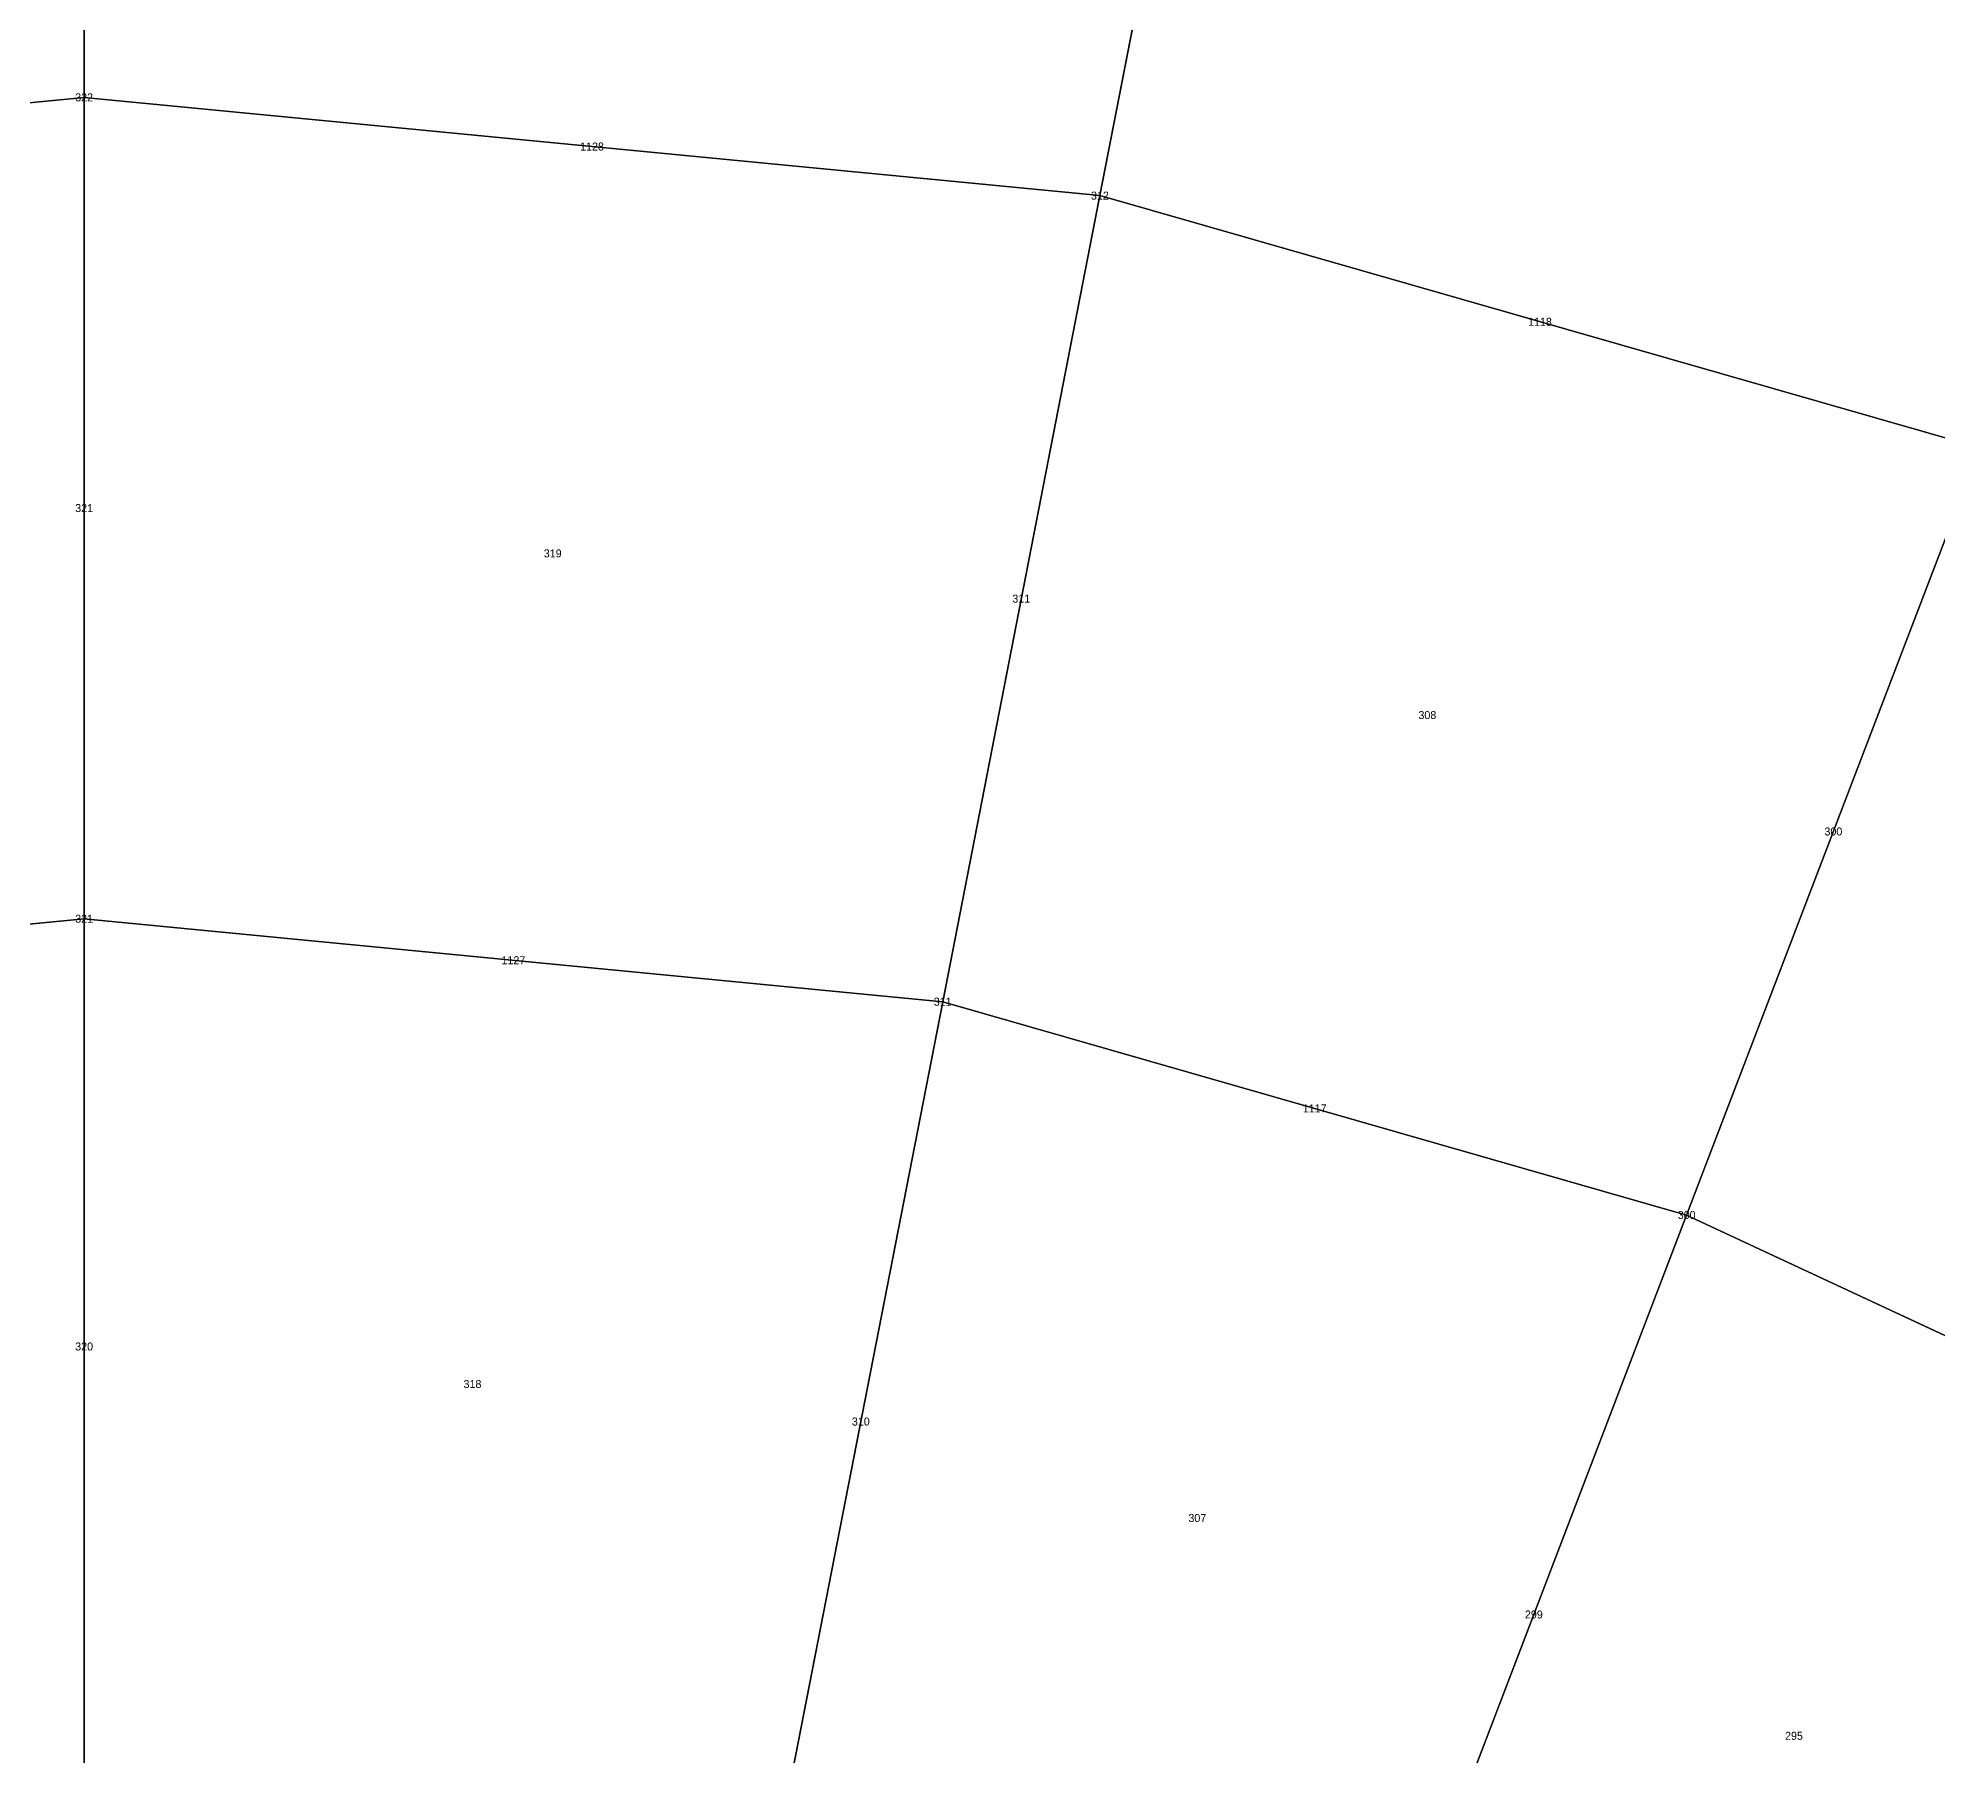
# Model space of a CAD drawing. Header units: metres. Extents: x -1.88 to 1.88, y -1.88 to 1.88.
# Drawn here: x -0.0115 to 0.4631, y 0.9117 to 1.3407 of the extents above; entities that cross this region are included whole.
import ezdxf
from ezdxf.enums import TextEntityAlignment as Align

# ---------------------------------------------------------------- set-up
doc = ezdxf.new("R2010")
doc.units = ezdxf.units.M

msp = doc.modelspace()

# ---------------------------------------------------------------- linework, layer by layer
at = {"layer": 'BRANCHES'}
for p, q in [((0, 1.32583, 2.2964), (0, 1.52092, 2.1721)), ((0.25387, 1.30129, 2.2964), (0.29123, 1.49278, 2.1721)), ((0, 1.32583, 2.2964), (-0.25387, 1.30129, 2.2964)), ((0, 1.12064, 2.40321), (0, 1.32583, 2.2964)), ((0.25387, 1.30129, 2.2964), (0, 1.32583, 2.2964)), ((0.21458, 1.0999, 2.40321), (0.25387, 1.30129, 2.2964)), ((0.47386, 1.23825, 2.2964), (0.25387, 1.30129, 2.2964)), ((0.40052, 1.04662, 2.40321), (0.47386, 1.23825, 2.2964)), ((0, 1.12064, 2.40321), (-0.21458, 1.0999, 2.40321)), ((0, 0.90692, 2.49174), (0, 1.12064, 2.40321)), ((0.21458, 1.0999, 2.40321), (0, 1.12064, 2.40321)), ((0.17366, 0.89014, 2.49174), (0.21458, 1.0999, 2.40321)), ((0.40052, 1.04662, 2.40321), (0.21458, 1.0999, 2.40321)), ((0.32414, 0.84701, 2.49174), (0.40052, 1.04662, 2.40321)), ((0.54424, 0.97961, 2.40321), (0.40052, 1.04662, 2.40321))]:
    msp.add_line(p, q, dxfattribs=at)
at = {"layer": 'Faces'}
for points in [[(0, 1.32583, 2.2964), (-0.25387, 1.30129, 2.2964), (-0.29123, 1.49278, 2.1721), (0, 1.52092, 2.1721)], [(0.25387, 1.30129, 2.2964), (0, 1.32583, 2.2964), (0, 1.52092, 2.1721), (0.29123, 1.49278, 2.1721)], [(0.47386, 1.23825, 2.2964), (0.25387, 1.30129, 2.2964), (0.29123, 1.49278, 2.1721), (0.54359, 1.42047, 2.1721)], [(0, 1.12064, 2.40321), (-0.21458, 1.0999, 2.40321), (-0.25387, 1.30129, 2.2964), (0, 1.32583, 2.2964)], [(0.21458, 1.0999, 2.40321), (0, 1.12064, 2.40321), (0, 1.32583, 2.2964), (0.25387, 1.30129, 2.2964)], [(0.40052, 1.04662, 2.40321), (0.21458, 1.0999, 2.40321), (0.25387, 1.30129, 2.2964), (0.47386, 1.23825, 2.2964)], [(0.54424, 0.97961, 2.40321), (0.40052, 1.04662, 2.40321), (0.47386, 1.23825, 2.2964), (0.64389, 1.15897, 2.2964)], [(0, 0.90692, 2.49174), (-0.17366, 0.89014, 2.49174), (-0.21458, 1.0999, 2.40321), (0, 1.12064, 2.40321)], [(0.17366, 0.89014, 2.49174), (0, 0.90692, 2.49174), (0, 1.12064, 2.40321), (0.21458, 1.0999, 2.40321)], [(0.32414, 0.84701, 2.49174), (0.17366, 0.89014, 2.49174), (0.21458, 1.0999, 2.40321), (0.40052, 1.04662, 2.40321)], [(0.44045, 0.79278, 2.49174), (0.32414, 0.84701, 2.49174), (0.40052, 1.04662, 2.40321), (0.54424, 0.97961, 2.40321)], [(0.52361, 0.7405, 2.49174), (0.44045, 0.79278, 2.49174), (0.54424, 0.97961, 2.40321), (0.647, 0.915, 2.40321)]]:
    msp.add_3dface(points, dxfattribs=at)
at = {"layer": 'NODI-Estradosso'}
for p in [(0, 1.32583, 2.63712), (0.25387, 1.30129, 2.63712), (0, 1.12064, 2.73064), (0.21458, 1.0999, 2.73064), (0.40052, 1.04662, 2.73064)]:
    msp.add_point(p, dxfattribs=at)
at = {"layer": 'NODI-Intradosso'}
for p in [(0, 1.32583, 2.2964), (0.25387, 1.30129, 2.2964), (0, 1.12064, 2.40321), (0.21458, 1.0999, 2.40321), (0.40052, 1.04662, 2.40321)]:
    msp.add_point(p, dxfattribs=at)

# ---------------------------------------------------------------- texts
at = {"layer": 'BRANCHES-Index'}
for s, p in [('1128', (0.12693, 1.31356, 2.2964)), ('1118', (0.36386, 1.26977, 2.2964)), ('321', (0, 1.22323, 2.3498)), ('311', (0.23422, 1.2006, 2.3498)), ('300', (0.43719, 1.14243, 2.3498)), ('1127', (0.10729, 1.11027, 2.40321)), ('1117', (0.30755, 1.07326, 2.40321)), ('320', (0, 1.01378, 2.44747)), ('310', (0.19412, 0.99502, 2.44747)), ('299', (0.36233, 0.94682, 2.44747))]:
    msp.add_text(s, height=0.002, dxfattribs=at).set_placement(p, align=Align.MIDDLE_CENTER)
at = {"layer": 'Faces-Index'}
for s, p in [('319', (0.11711, 1.21191, 2.3498)), ('308', (0.33571, 1.17152, 2.3498)), ('318', (0.09706, 1.0044, 2.44747)), ('307', (0.27822, 0.97092, 2.44747)), ('295', (0.42734, 0.91651, 2.44747))]:
    msp.add_text(s, height=0.002, dxfattribs=at).set_placement(p, align=Align.MIDDLE_CENTER)
at = {"layer": 'NODI-Index'}
for s, p in [('322', (0, 1.32583, 2.2964)), ('312', (0.25387, 1.30129, 2.2964)), ('321', (0, 1.12064, 2.40321)), ('311', (0.21458, 1.0999, 2.40321)), ('300', (0.40052, 1.04662, 2.40321))]:
    msp.add_text(s, height=0.002, dxfattribs=at).set_placement(p, align=Align.MIDDLE_CENTER)

doc.saveas('drawing.dxf')
